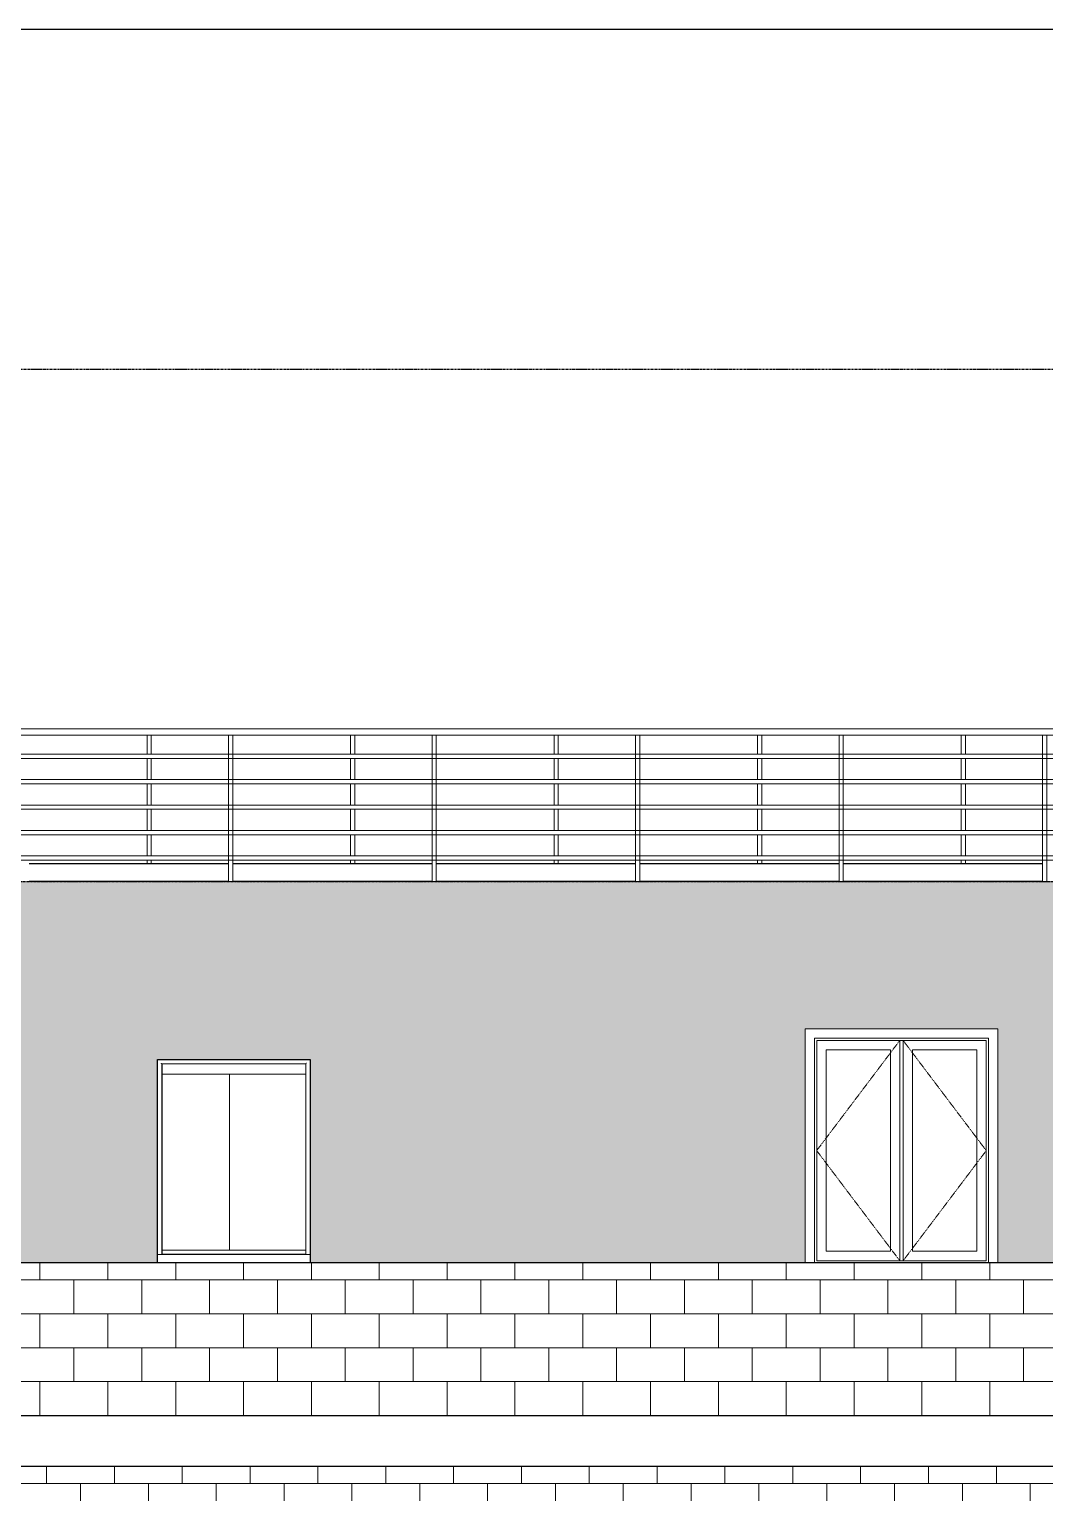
# Model space of a CAD drawing. Header units: millimetres. Extents: x -9575 to 27274, y -4387 to 11354.
# Drawn here: x -4177 to 1907, y 2586 to 11354 of the extents above; entities that cross this region are included whole.
import ezdxf

# ---------------------------------------------------------------- set-up
doc = ezdxf.new("R2010")
doc.units = ezdxf.units.MM
doc.linetypes.add('Dash 1_16_', pattern=[3.175, 1.5875, -1.5875])
doc.linetypes.add('Grid Line 1_2_', pattern=[22.225, 12.7, -3.175, 3.175, -3.175])
for name, color, linetype, lineweight in [('A-FLOR-HRAL', 11, 'Continuous', 9), ('A-GENM', 13, 'Continuous', 9), ('A-GLAZ', 151, 'Continuous', 13)]:
    doc.layers.add(name, color=color, linetype=linetype, lineweight=lineweight)

# ---------------------------------------------------------------- blocks, each defined once
blk = doc.blocks.new('Window-Transaction-Armortex-Hollow_Metal-Sliding-Deal_Tray - Refer to Type Catalog-435245-North')
at = {"layer": 'A-GLAZ', "lineweight": 9}
for p, q in [((-3408.8, 5181.6), (-3408.8, 4013.2)), ((-2494.4, 5181.6), (-3408.8, 5181.6)), ((-2494.4, 4013.2), (-2494.4, 5181.6)), ((-3383.4, 4013.2), (-3383.4, 5156.2)), ((-3383.4, 5156.2), (-2519.8, 5156.2)), ((-3380.2, 5156.3), (-3380.2, 5150.6)), ((-3380.2, 5093.2), (-3380.2, 5150.6)), ((-3380.2, 5093.2), (-3380.2, 4039.7)), ((-3380.2, 5093.2), (-2519.8, 5093.2)), ((-2977, 4039.7), (-2977, 5093.2)), ((-2519.8, 5156.2), (-2519.8, 4013.2)), ((-3380.2, 4020.6), (-3380.2, 4039.7)), ((-3380.2, 4039.7), (-2519.8, 4039.7)), ((-3408.8, 4013.2), (-3405.4, 4013.2)), ((-3386.9, 4013.2), (-3405.4, 4013.2)), ((-3386.9, 4013.2), (-3383.4, 4013.2)), ((-3380.2, 4020.6), (-3380.2, 4014.7)), ((-3380.2, 4014.7), (-2519.8, 4014.7)), ((-3358, 4013.2), (-3358, 4014.7)), ((-2545.2, 4014.9), (-2545.2, 4013.2)), ((-2519.8, 4013.2), (-2516.4, 4013.2)), ((-2516.4, 4013.2), (-2497.9, 4013.2)), ((-2497.9, 4013.2), (-2494.4, 4013.2))]:
    blk.add_line(p, q, dxfattribs=at)
at = {"layer": 'A-GLAZ'}
blk.add_line((-3383.5, 4013.2), (-2519.7, 4013.2), dxfattribs=at)
at = {"layer": 'A-GLAZ', "lineweight": 9}
for points, knots in [([(-3405.4, 5178.2), (-3405.7, 5178.5), (-3406.1, 5178.9), (-3406.7, 5179.5), (-3407, 5179.8), (-3407.3, 5180.1), (-3407.5, 5180.3), (-3407.8, 5180.5), (-3408, 5180.7), (-3408.2, 5180.9), (-3408.4, 5181.1), (-3408.6, 5181.3), (-3408.8, 5181.5), (-3408.8, 5181.6), (-3408.8, 5181.6)], [0, 0, 0, 0, 0.166667, 0.25, 0.333333, 0.375, 0.416667, 0.5, 0.541667, 0.583333, 0.666667, 0.75, 0.833333, 1, 1, 1, 1]), ([(-2497.9, 5178.2), (-2497.6, 5178.5), (-2497.1, 5178.9), (-2496.5, 5179.5), (-2496.2, 5179.8), (-2496, 5180.1), (-2495.7, 5180.3), (-2495.5, 5180.5), (-2495.3, 5180.7), (-2495.1, 5180.9), (-2494.9, 5181.1), (-2494.7, 5181.3), (-2494.5, 5181.5), (-2494.4, 5181.6), (-2494.4, 5181.6)], [0, 0, 0, 0, 0.166667, 0.25, 0.333333, 0.375, 0.416667, 0.5, 0.541667, 0.583333, 0.666667, 0.75, 0.833333, 1, 1, 1, 1]), ([(-3383.4, 5156.2), (-3383.4, 5156.2), (-3383.5, 5156.3), (-3383.7, 5156.5), (-3383.9, 5156.7), (-3384.1, 5156.9), (-3384.3, 5157.1), (-3384.5, 5157.3), (-3384.8, 5157.5), (-3385.1, 5157.9), (-3385.4, 5158.1), (-3385.6, 5158.4), (-3386.1, 5158.9), (-3386.6, 5159.3), (-3386.9, 5159.7)], [0, 0, 0, 0, 0.166667, 0.25, 0.333333, 0.416667, 0.458333, 0.5, 0.583333, 0.666667, 0.708333, 0.75, 0.833333, 1, 1, 1, 1]), ([(-3381.6, 5154.3), (-3381.7, 5154.5), (-3382, 5154.8), (-3382.3, 5155.1), (-3382.5, 5155.3), (-3382.7, 5155.5), (-3382.9, 5155.7), (-3383, 5155.8), (-3383.2, 5156), (-3383.3, 5156.1), (-3383.4, 5156.2), (-3383.4, 5156.2), (-3383.4, 5156.2)], [0, 0, 0, 0, 0.166667, 0.25, 0.333333, 0.416667, 0.5, 0.583333, 0.666667, 0.75, 0.833333, 1, 1, 1, 1]), ([(-2519.8, 5156.2), (-2519.8, 5156.2), (-2519.8, 5156.3), (-2519.6, 5156.5), (-2519.4, 5156.7), (-2519.2, 5156.9), (-2519, 5157.1), (-2518.8, 5157.3), (-2518.5, 5157.5), (-2518.2, 5157.9), (-2517.9, 5158.1), (-2517.6, 5158.4), (-2517.1, 5158.9), (-2516.7, 5159.4), (-2516.4, 5159.7)], [0, 0, 0, 0, 0.166667, 0.25, 0.333333, 0.416667, 0.458333, 0.5, 0.583333, 0.666667, 0.708333, 0.75, 0.833333, 1, 1, 1, 1])]:
    blk.add_open_spline(points, degree=3, knots=knots, dxfattribs=at)
blk = doc.blocks.new('Railing - 1_-V6-North')
at = {"layer": 'A-FLOR-HRAL'}
for p, q in [((-3471.1, 7124.7), (-3471.1, 7010.3)), ((-3445.7, 7010.3), (-3445.7, 7124.7)), ((-3471.1, 6985), (-3471.1, 6857.9)), ((-3445.7, 6857.9), (-3445.7, 6985)), ((-3471.1, 6832.6), (-3471.1, 6705.5)), ((-3445.7, 6705.5), (-3445.7, 6832.6)), ((-3471.1, 6680.2), (-3471.1, 6553.1)), ((-3445.7, 6553.1), (-3445.7, 6680.2)), ((-3471.1, 6527.8), (-3471.1, 6400.7)), ((-3445.7, 6400.7), (-3445.7, 6527.8)), ((-3471.1, 6375.4), (-3471.1, 6356.4)), ((-3445.7, 6356.4), (-3445.7, 6375.4))]:
    blk.add_line(p, q, dxfattribs=at)
blk = doc.blocks.new('Railing - 1_-V7-North')
at = {"layer": 'A-FLOR-HRAL'}
for p, q in [((-2251.9, 7124.7), (-2251.9, 7010.3)), ((-2226.5, 7010.3), (-2226.5, 7124.7)), ((-2251.9, 6985), (-2251.9, 6857.9)), ((-2226.5, 6857.9), (-2226.5, 6985)), ((-2251.9, 6832.6), (-2251.9, 6705.5)), ((-2226.5, 6705.5), (-2226.5, 6832.6)), ((-2251.9, 6680.2), (-2251.9, 6553.1)), ((-2226.5, 6553.1), (-2226.5, 6680.2)), ((-2251.9, 6527.8), (-2251.9, 6400.7)), ((-2226.5, 6400.7), (-2226.5, 6527.8)), ((-2251.9, 6375.4), (-2251.9, 6356.4)), ((-2226.5, 6356.4), (-2226.5, 6375.4))]:
    blk.add_line(p, q, dxfattribs=at)
blk = doc.blocks.new('Railing - 1_-V8-North')
at = {"layer": 'A-FLOR-HRAL'}
for p, q in [((-1032.7, 7124.7), (-1032.7, 7010.3)), ((-1007.3, 7010.3), (-1007.3, 7124.7)), ((-1032.7, 6985), (-1032.7, 6857.9)), ((-1007.3, 6857.9), (-1007.3, 6985)), ((-1032.7, 6832.6), (-1032.7, 6705.5)), ((-1007.3, 6705.5), (-1007.3, 6832.6)), ((-1032.7, 6680.2), (-1032.7, 6553.1)), ((-1007.3, 6553.1), (-1007.3, 6680.2)), ((-1032.7, 6527.8), (-1032.7, 6400.7)), ((-1007.3, 6400.7), (-1007.3, 6527.8)), ((-1032.7, 6375.4), (-1032.7, 6356.4)), ((-1007.3, 6356.4), (-1007.3, 6375.4))]:
    blk.add_line(p, q, dxfattribs=at)
blk = doc.blocks.new('Railing - 1_-V9-North')
at = {"layer": 'A-FLOR-HRAL'}
for p, q in [((186.5, 7124.7), (186.5, 7010.2)), ((211.9, 7010.2), (211.9, 7124.7)), ((186.5, 6985), (186.5, 6857.8)), ((211.9, 6857.8), (211.9, 6985)), ((186.5, 6832.6), (186.5, 6705.4)), ((211.9, 6705.4), (211.9, 6832.6)), ((186.5, 6680.2), (186.5, 6553)), ((211.9, 6553), (211.9, 6680.2)), ((186.5, 6527.8), (186.5, 6400.6)), ((211.9, 6400.6), (211.9, 6527.8)), ((186.5, 6375.4), (186.5, 6356.4)), ((211.9, 6356.4), (211.9, 6375.4))]:
    blk.add_line(p, q, dxfattribs=at)
blk = doc.blocks.new('Railing - 1_-V10-North')
at = {"layer": 'A-FLOR-HRAL'}
for p, q in [((1405.7, 7124.7), (1405.7, 7010.2)), ((1431.1, 7010), (1431.1, 7124.7)), ((1405.7, 6985), (1405.7, 6857.8)), ((1431.1, 6857.6), (1431.1, 6985.4)), ((1405.7, 6832.6), (1405.7, 6705.4)), ((1431.1, 6705.2), (1431.1, 6833)), ((1405.7, 6680.2), (1405.7, 6553)), ((1431.1, 6552.8), (1431.1, 6680.6)), ((1405.7, 6527.8), (1405.7, 6400.6)), ((1431.1, 6400.4), (1431.1, 6528.2)), ((1405.7, 6375.4), (1405.7, 6356.4)), ((1431.1, 6356.4), (1431.1, 6375.8))]:
    blk.add_line(p, q, dxfattribs=at)
blk = doc.blocks.new('Railing - 1_-V12-North')
at = {"layer": 'A-FLOR-HRAL'}
for p, q in [((7989.9, 7124.7), (7989.9, 6248.4)), ((7989.9, 7124.7), (8002.6, 7124.7)), ((8002.6, 7124.7), (8015.3, 7124.7)), ((8015.3, 6248.4), (8015.3, 7124.7)), ((8002.6, 6248.4), (7989.9, 6248.4)), ((8015.3, 6248.4), (8002.6, 6248.4))]:
    blk.add_line(p, q, dxfattribs=at)
blk = doc.blocks.new('Railing - Railing-435800-North')
at = {"layer": 'A-FLOR-HRAL'}
for p, q in [((8733.6, 7010.4), (-5408.6, 7010.4)), ((-5408.6, 6985), (8733.6, 6985)), ((8733.6, 6858), (-5408.6, 6858)), ((-5408.6, 6832.6), (8733.6, 6832.6)), ((8733.6, 6705.6), (-5408.6, 6705.6)), ((-5408.6, 6680.2), (8733.6, 6680.2)), ((8733.6, 6553.2), (-5408.6, 6553.2)), ((-5408.6, 6527.8), (8733.6, 6527.8)), ((8733.6, 6400.8), (-5408.6, 6400.8)), ((-5408.6, 6375.4), (8733.6, 6375.4))]:
    blk.add_line(p, q, dxfattribs=at)
for name, p in [('Railing - 1_-V6-North', (0, 0)), ('Railing - 1_-V12-North', (-10972.8, 0)), ('Railing - 1_-V7-North', (0, 0)), ('Railing - 1_-V12-North', (-9753.6, 0)), ('Railing - 1_-V8-North', (0, 0)), ('Railing - 1_-V12-North', (-8534.4, 0)), ('Railing - 1_-V9-North', (0, 0)), ('Railing - 1_-V12-North', (-7315.2, 0)), ('Railing - 1_-V10-North', (0, 0)), ('Railing - 1_-V12-North', (-6096, 0))]:
    blk.add_blockref(name, p)
blk = doc.blocks.new('Top Rail Type - Top Rail_Internal_-435931-North')
at = {"layer": 'A-FLOR-HRAL'}
for p, q in [((8733.6, 7162.8), (-5408.6, 7162.8)), ((-5408.6, 7124.7), (8733.6, 7124.7))]:
    blk.add_line(p, q, dxfattribs=at)
blk = doc.blocks.new('Window-Casement-Double - 41_ x 53_-437452-North')
at = {"layer": 'A-GLAZ', "lineweight": 9}
for p, q in [((527.7, 5308.6), (1569.1, 5308.6)), ((527.7, 3962.4), (527.7, 5308.6)), ((540.4, 5295.9), (540.4, 3975.1)), ((1556.4, 5295.9), (540.4, 5295.9)), ((1038.8, 5295.9), (1057.9, 5295.9)), ((1038.8, 5295.9), (1038.8, 3975.1)), ((1057.9, 3975.1), (1057.9, 5295.9)), ((1556.4, 3975.1), (1556.4, 5295.9)), ((1569.1, 5308.6), (1569.1, 3962.4)), ((981.7, 5238.7), (597.5, 5238.7)), ((597.5, 5238.7), (597.5, 4032.2)), ((981.7, 4032.2), (981.7, 5238.7)), ((1115, 4032.2), (1115, 5238.7)), ((1499.2, 5238.7), (1115, 5238.7)), ((1499.2, 4032.2), (1499.2, 5238.7)), ((540.4, 3975.1), (1556.4, 3975.1)), ((597.5, 4032.2), (981.7, 4032.2)), ((1057.9, 3975.1), (1038.8, 3975.1)), ((1115, 4032.2), (1499.2, 4032.2))]:
    blk.add_line(p, q, dxfattribs=at)
at = {"layer": 'A-GLAZ', "linetype": 'Dash 1_16_', "lineweight": 9}
for p, q in [((1038.8, 5295.9), (540.4, 4635.5)), ((1057.9, 5295.9), (1556.4, 4635.5)), ((540.4, 4635.5), (1038.8, 3975.1)), ((1556.4, 4635.5), (1057.9, 3975.1))]:
    blk.add_line(p, q, dxfattribs=at)
blk = doc.blocks.new('Trim-Window-Exterior-Flat - with Sill-V54-North')
at = {"layer": 'A-GENM'}
for p, q in [((470.5, 5365.7), (470.5, 3962.4)), ((1626.2, 5365.7), (470.5, 5365.7)), ((1626.2, 3962.4), (1626.2, 5365.7)), ((527.7, 3962.4), (527.7, 5308.6)), ((527.7, 5308.6), (1569.1, 5308.6)), ((1569.1, 5308.6), (1569.1, 3962.4))]:
    blk.add_line(p, q, dxfattribs=at)

msp = doc.modelspace()

# ---------------------------------------------------------------- hatches: boundary and pattern name
at = {"lineweight": 9}
h = msp.add_hatch(dxfattribs=at)
h.set_pattern_fill('FP_3', color=256, style=0, pattern_type=2)
h.set_pattern_definition([(0, (8028.6, 3048), (0, 67.742), []), (90, (8028.6, 3048), (-101.6, 67.742), [67.742, -67.742])])
h.paths.add_polyline_path([(-4546, 3962.4), (-3408.8, 3962.4), (-3408.8, 5181.6), (-2494.4, 5181.6), (-2494.4, 3962.4), (470.5, 3962.4), (470.5, 5365.7), (1626.2, 5365.7), (1626.2, 3962.4), (8204.8, 3962.4), (8204.8, 6248.4), (-4546, 6248.4), (-4546, 4117.7)])
h = msp.add_hatch(dxfattribs=at)
h.set_pattern_fill('FP_2', color=256, style=0, pattern_type=2)
h.set_pattern_definition([(0, (8079.4, 3048), (0, 203.2), []), (90, (8079.4, 3048), (-203.2, 203.2), [203.2, -203.2])])
h.paths.add_polyline_path([(-1760.2, 3048), (8306.4, 3048), (8306.4, 3962.4), (-4546, 3962.4), (-4546, 3048), (-1763.5, 3048)])
h = msp.add_hatch(dxfattribs=at)
h.set_pattern_fill('FP_1', color=256, style=0, pattern_type=2)
h.set_pattern_definition([(0, (10354.17, 0), (0, 203.2), []), (90, (10354.17, 0), (-203.2, 203.2), [203.2, -203.2])])
h.paths.add_polyline_path([(-6363.9, 0), (10501.8, 0), (10501.8, 2743.2), (-8691.1, 2743.2), (-8691.1, 0), (-6367.2, 0)])
h.paths.add_polyline_path([(-3101.7, 467.9), (-3252.5, 467.9), (-3252.5, 515.4), (-3265.2, 515.4), (-3265.2, 547.2), (-3252.5, 547.2), (-3252.5, 1950.5), (-2096.8, 1950.5), (-2096.8, 547.2), (-2084.1, 547.2), (-2084.1, 515.4), (-2096.8, 515.4), (-2096.8, 467.9), (-2738.3, 467.9)])
h.paths.add_polyline_path([(6235.4, 581.7), (5240.2, 581.7), (5240.2, 629.2), (5227.5, 629.2), (5227.5, 661), (5240.2, 661), (5240.2, 2064.3), (6395.9, 2064.3), (6395.9, 661), (6408.6, 661), (6408.6, 629.2), (6395.9, 629.2), (6395.9, 581.7), (6338.8, 581.7)])
h.paths.add_polyline_path([(2513.2, 914.4), (2106.8, 914.4), (2106.8, 1524), (2513.2, 1524), (2513.2, 939.4)])

# ---------------------------------------------------------------- linework, layer by layer
at = {"linetype": 'Grid Line 1_2_'}
for p, q in [((-5274.3, 9317.9), (18248, 9317.9)), ((-5592, 6248.4), (25787.5, 6248.4))]:
    msp.add_line(p, q, dxfattribs=at)
for p, q in [((-4176.7, 6356.4), (-2982.9, 6356.4)), ((-2957.5, 6356.4), (-1763.7, 6356.4)), ((-1738.3, 6356.4), (-544.5, 6356.4)), ((-519.1, 6356.4), (674.7, 6356.4)), ((700.1, 6356.4), (1893.9, 6356.4)), ((-2982.9, 6248.4), (-4176.7, 6248.4)), ((-1763.7, 6248.4), (-2957.5, 6248.4)), ((-544.5, 6248.4), (-1738.3, 6248.4)), ((674.7, 6248.4), (-519.1, 6248.4)), ((1893.9, 6248.4), (700.1, 6248.4)), ((-3408.8, 3962.4), (-3408.8, 5181.6)), ((-3408.8, 5181.6), (-2494.4, 5181.6)), ((-2494.4, 5181.6), (-2494.4, 3962.4)), ((8306.4, 3962.4), (-5000, 3962.4)), ((-5000, 3048), (8306.4, 3048)), ((10501.8, 2743.2), (-8691.1, 2743.2))]:
    msp.add_line(p, q)
msp.add_lwpolyline([(-9575, 11353.6), (27273.8, 11353.6), (27273.8, -4387.4), (-9575, -4387.4)], close=True)

# ---------------------------------------------------------------- block references
for name in ['Top Rail Type - Top Rail_Internal_-435931-North', 'Railing - Railing-435800-North', 'Trim-Window-Exterior-Flat - with Sill-V54-North', 'Window-Casement-Double - 41_ x 53_-437452-North', 'Window-Transaction-Armortex-Hollow_Metal-Sliding-Deal_Tray - Refer to Type Catalog-435245-North']:
    msp.add_blockref(name, (0, 0))

doc.saveas('drawing.dxf')
